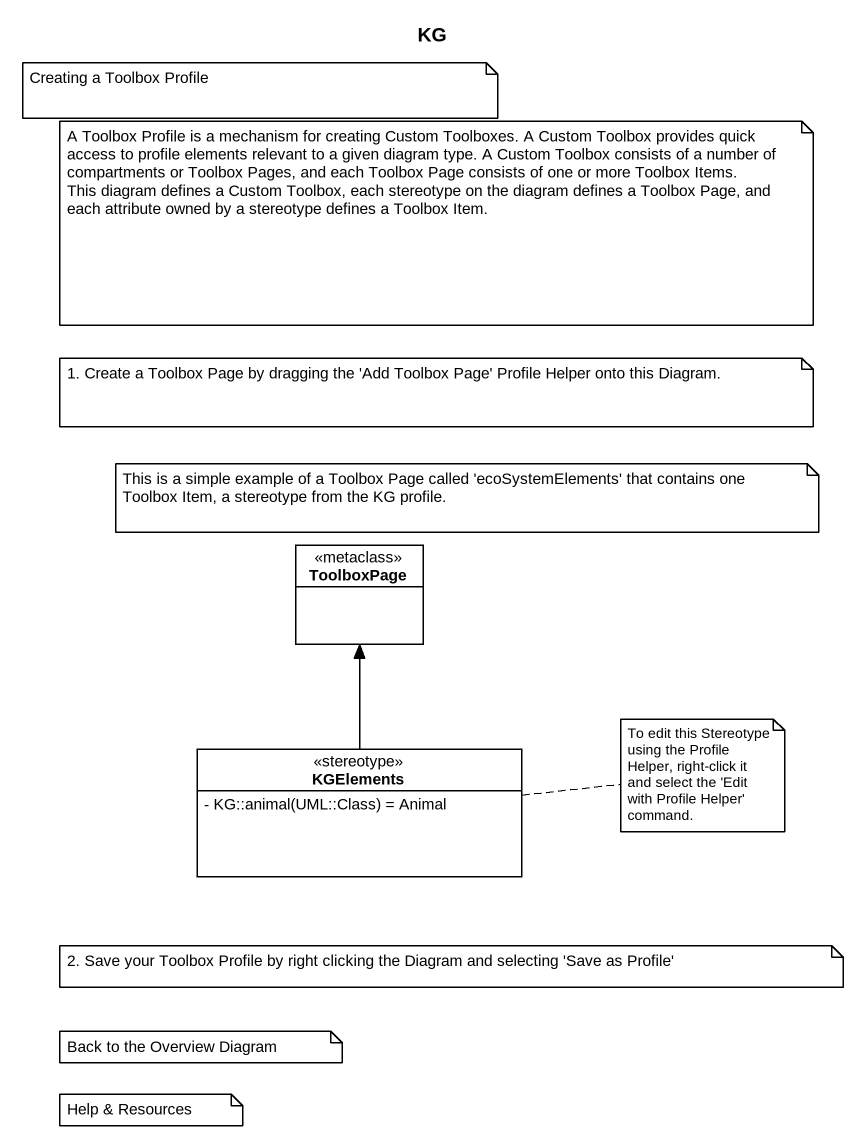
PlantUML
@startuml
title KG
hide circle
hide empty members
skinparam classAttributeIconSize 0
class ToolboxPage <<metaclass>>
class KGElements <<stereotype>> {
  {field} - KG::animal(UML::Class) = Animal
}
KGElements -up-> ToolboxPage
note as N1
  Creating a Toolbox Profile
end note
note as N2
  A Toolbox Profile is a mechanism for creating Custom Toolboxes. A Custom Toolbox provides quick access to profile elements relevant to a given diagram type. A Custom Toolbox consists of a number of compartments or Toolbox Pages, and each Toolbox Page consists of one or more Toolbox Items.
  This diagram defines a Custom Toolbox, each stereotype on the diagram defines a Toolbox Page, and each attribute owned by a stereotype defines a Toolbox Item.
end note
note as N3
  1. Create a Toolbox Page by dragging the 'Add Toolbox Page' Profile Helper onto this Diagram.
end note
note as N4
  This is a simple example of a Toolbox Page called 'ecoSystemElements' that contains one Toolbox Item, a stereotype from the KG profile.
end note
note right of KGElements : To edit this Stereotype using the Profile Helper, right-click it and select the 'Edit with Profile Helper' command.
note as N6
  2. Save your Toolbox Profile by right clicking the Diagram and selecting 'Save as Profile'
end note
note as N7
  Back to the Overview Diagram
end note
note as N8
  Help & Resources
end note
@enduml
